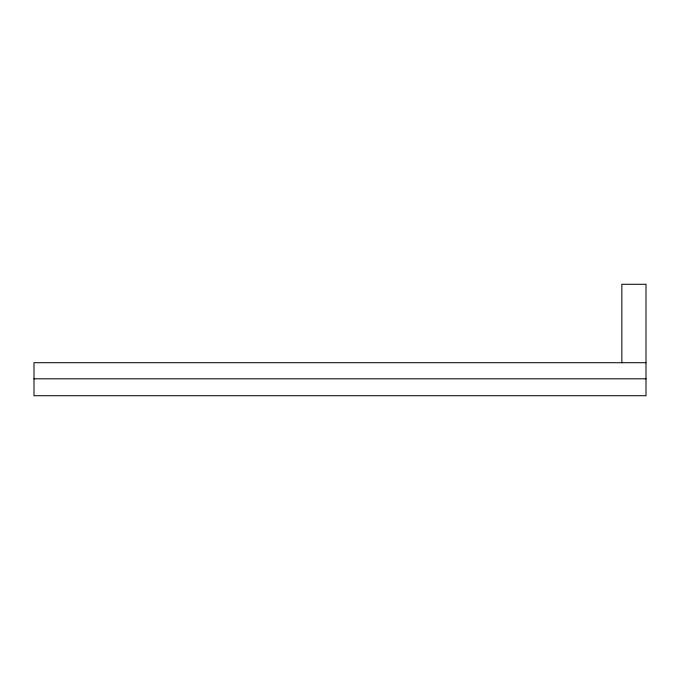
<?xml version="1.0" encoding="UTF-8"?>
<svg xmlns="http://www.w3.org/2000/svg" width="680" height="680" viewBox="0 0 680 680"><rect width="100%" height="100%" fill="white"/><g stroke="black" fill="none" stroke-linecap="round" stroke-linejoin="round"><path stroke-width="1.02" d="M646 362.712L34 362.712L34 395.726L646 395.726L646 284.274L621.843 284.274L621.843 362.712M34 378.811L646 378.811"/></g></svg>
